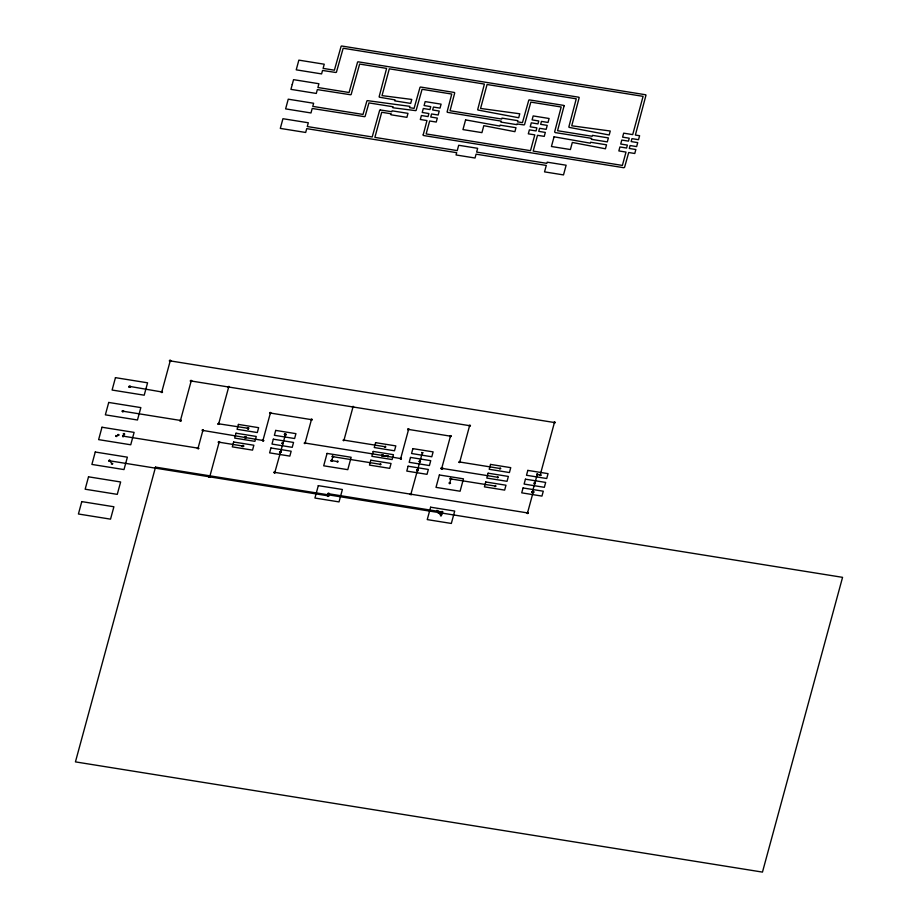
<?xml version="1.0" encoding="UTF-8"?>
<svg xmlns="http://www.w3.org/2000/svg" width="918" height="918" viewBox="0 0 918 918"><rect width="100%" height="100%" fill="white"/><g stroke="black" fill="none" stroke-linecap="round" stroke-linejoin="round"><path stroke-width="1.38" d="M124.745 434.145L124.068 433.491L123.127 433.984M129.897 386.191L129.059 387.166L130.54 386.937M160.971 391.825L162.211 392.491L162.004 391.343M191.988 381.039L191.311 380.385M197.244 448.168L198.552 448.673L198.288 447.548M208.902 476.798L210.222 477.349L209.763 476.224L209.086 477.268L210.52 476.97M218.863 423.187L218.014 424.162L219.494 423.932M246.288 437.358L245.301 437.886M329.482 493.804L328.919 493.173M353.809 407.076C350.343 408.349 355.266 405.217 352.202 406.789M410.071 494.148L411.402 494.71L411 493.586L410.174 494.527L411.7 494.32M418.218 470.28L418.379 470.372M441.317 468.306C442.591 469.454 443.807 468.409 441.386 468.616C441.615 467.067 444.507 468.283 441.374 468.123M440.411 515.778C443.107 516.444 438.884 514.654 441.684 515.009M442.04 514.459L441.363 513.793L440.422 514.287M123.54 435.557L122.679 436.52L124.171 436.302M128.922 386.753L129.507 387.419M181.259 420.582L180.617 419.824M203.681 430.565L202.419 429.911L202.706 431.058M217.876 423.749L218.438 424.414M229.5 387.086C225.713 388.475 231.175 385.262 227.928 386.788M271.189 413.192L269.949 412.526L270.225 413.674M305.246 442.442L304.397 443.417L305.878 443.187M327.841 493.758C329.355 492.277 327.003 493.907 328.495 494.389M333.624 456.808L332.385 456.143L332.649 457.29M382.772 455.076C380.167 455.5 383.621 457.084 383.46 455.626M401.476 458.725L400.948 458.002M536.812 473.94C539.245 473.126 535.217 475.604 538.086 474.56M122.553 436.096L123.173 436.796M130.654 386.512L129.071 386.214M171.035 360.969L170.392 360.269M219.941 442.292L219.299 441.592M285.968 434.558C285.268 432.826 287.185 435.453 285.349 435.143M304.26 442.969L304.914 443.681M327.301 495.72L328.506 496.397L328.38 495.261M381.842 455.58C380.465 455.248 385.308 454.731 382.186 455.156M409.405 429.521L408.762 428.821M423.152 452.781L421.569 452.482M441.891 467.71L441.042 468.685L442.522 468.455M442.717 512.026L441.845 512.565M448.936 482.971L449.591 483.729L450.543 483.224M451.679 479.012L450.945 478.301M459.907 461.398L459.046 462.362L460.549 462.144M526.714 512.795L527.93 513.472L527.747 512.313M533.978 492.22L533.06 492.759M169.44 360.694C171.184 359.34 168.235 361.153 170.048 361.508M218.346 442.017C220.091 440.663 217.141 442.476 218.954 442.832M244.567 437.542L245.542 437.037M263.741 440.617L263.11 439.848M285.521 433.904L284.385 434.248L284.993 435.086M344.158 439.515L343.286 440.468L344.789 440.261M407.81 429.245C409.267 427.926 406.708 429.842 408.418 430.06M440.915 468.214L441.466 468.926M451.243 436.36L450.29 436.784M450.084 478.737C451.622 477.383 448.936 479.311 450.704 479.552M458.931 461.915L459.551 462.638M541 475.076L540.369 474.308M179.653 420.318C179.297 421.729 182.533 420.444 180.376 421.075M262.135 440.342L263.661 440.778L262.835 441.099M274.034 472.254L275.01 471.76M312.246 419.767L311.328 420.272M330.939 460.503L331.914 460.01M343.183 439.997L343.791 440.743M399.869 458.472L401.327 458.977L400.535 459.218M416.761 470.142L418.275 470.59L417.461 470.9M470.418 425.803L469.511 426.308M531.694 491.899L532.669 491.405M539.405 474.801L540.943 475.214L540.094 475.558M555.241 422.659L554.277 423.152M123.092 411.241L180.456 420.444L191.173 381.004L469.614 425.677L459.746 462.018L499.977 468.478M129.84 386.432L161.775 391.952L170.22 360.889L554.438 422.532L540.209 474.927L537.248 474.457M123.93 434.111L123.368 436.176L198.058 448.156L202.878 430.439L262.938 440.468L270.385 413.054L311.443 419.641L305.074 443.061L387.775 456.326M162.589 392.055L161.694 392.583M190.416 380.763C191.713 379.593 189.292 381.452 191.001 381.624M228.685 387.029L218.691 423.806L248.193 428.316M209.717 476.855L219.127 442.212L243.086 446.056M352.994 406.972L343.986 440.135L385.044 446.722M382.657 455.5L400.673 458.598L408.59 429.44L450.463 436.165L441.719 468.329L497.59 477.257M417.736 469.649L416.623 470.05L417.231 470.865M410.885 494.205L422.337 452.7M449.74 483.097L450.864 478.932L495.204 486.047M537.271 474.457L532.371 492.002M198.862 448.294L198.013 448.799M244.67 437.14L246.288 437.22L245.76 436.681M246.162 437.829L245.117 438.253M269.594 412.928L270.5 412.434M275.641 472.506L274.643 472.999M310.64 419.515L312.258 419.56L311.604 419.021M332.546 460.756L331.662 461.261M449.659 436.027L451.266 436.061L450.658 435.545M468.811 425.55L470.429 425.596L469.821 425.057M441.099 511.808L442.717 511.865L442.12 511.326M553.634 422.395L555.252 422.429L554.667 421.924M533.289 492.197L532.302 492.645M284.362 434.317L285.268 433.847M332.029 456.498L332.901 456.039M416.611 470.073L417.506 469.614M202.098 430.244L203.05 429.819M328.874 496.053L327.956 496.477M528.298 513.116L527.471 513.552M248.273 429.039L248.032 427.868M383.357 455.821L381.991 455.879L382.37 456.303M248.537 428.844L248.893 427.995L247.745 427.788M115.92 435.476L115.668 436.337L116.816 436.543M247.412 427.96L247.745 429.119M118.766 435.545L118.996 434.65L117.929 434.466M116.368 436.016L118.319 435.017M380.327 109.988L391.802 111.721L392.055 110.814L407.982 113.362L406.904 117.343L390.976 114.784L391.24 113.809L381.716 112.271L374.888 137.39L457.244 150.609L458.69 145.273L477.658 148.314L476.637 152.09L546.853 163.358L547.174 162.176L566.131 165.217L563.503 174.913L544.535 171.873L546.29 165.435L476.075 154.167L475.031 158.011L456.062 154.97L456.682 152.686L306.727 128.635L305.683 132.467L280.311 128.405L282.939 118.709L308.31 122.771L307.289 126.546L372.203 136.966L379.673 110.275A2.157 1.664 -0.2 0 1 380.316 109.976M109.667 460.17L110.321 460.457M123.264 410.621L123.896 411.379L122.897 411.861M243.041 446.687L243.901 446.114L243.259 445.437M280.334 452.677L281.195 451.966L280.185 452.654M533.369 491.52C535.309 492.094 530.638 491.004 533.174 492.14L527.517 512.921L274.838 472.38L285.464 434.524M380.155 464.91L381.073 464.393L380.431 463.67M497.476 477.888L498.394 477.36L497.751 476.637M384.871 447.341L385.824 446.917L385.319 446.125M499.805 469.098L500.769 468.628L500.207 467.87M387.603 456.946L388.555 456.521L388.05 455.73M242.811 445.368L241.836 445.884L242.478 446.607M337.25 462.167L338.214 461.697L337.652 460.939M495.031 486.666L495.995 486.196L495.479 485.45M380.27 464.29L332.821 456.671L331.742 460.629L337.422 461.547M109.403 461.41L109.001 461.215M439.481 512.405L438.368 512.21L438.104 513.093M437.932 510.58L436.83 510.385L436.566 511.28M111.353 463.992L112.455 464.187L112.753 463.338M437.255 510.936L440.973 515.331L441.902 511.934L328.667 493.769L328.093 495.846L109.632 460.802L112.03 463.647M564.111 105.788L557.559 130.712L592.202 136.277L592.454 135.359L608.382 137.918L607.303 141.888L591.376 139.329L591.64 138.354L556.193 132.743A1.756 1.354 -0.2 0 1 555.424 132.64L555.287 132.571A2.18 1.687 -0.2 0 1 554.633 131.882L561.185 106.993L530.845 102.116L524.545 124.607A1.847 1.423 -0.2 0 1 523.914 124.917L516.995 123.941L516.811 124.653L500.884 122.094L501.148 121.119L447.445 112.34A2.329 1.802 -0.2 0 1 447.089 111.916L451.759 94.049L422.085 89.298L416.141 110.378A2.146 1.652 -0.2 0 1 415.636 110.63L392.881 107.762L393.145 106.786L368.956 102.908L365.089 116.425A2.639 2.031 -0.2 0 1 364.561 116.689L312.2 108.473L310.984 112.96L285.613 108.886L288.241 99.19L313.623 103.252L312.774 106.385L363 114.44L366.913 100.9A2.352 1.813 -0.2 0 1 367.452 100.636L409.898 106.35L409.543 107.647L414.087 108.37L420.008 87.313A2.111 1.629 -0.2 0 1 420.547 87.038L454.353 92.466A2.043 1.572 -0.2 0 1 454.72 92.936L450.038 110.745L501.71 119.042L501.962 118.124L517.89 120.683L517.568 121.853L522.457 122.633L528.802 100.119A2.169 1.675 -0.2 0 1 529.296 99.878L563.79 105.409A2.226 1.721 -0.2 0 1 564.111 105.788M122.278 411.207C122.668 412.939 122.564 409.279 122.278 411.184M274.023 472.345L274.471 472.954L274.023 472.391M279.565 452C278.613 452.505 283.042 450.52 279.588 451.908M281.952 443.222C283.995 445.333 283.57 440.961 281.964 443.176M330.928 460.595L331.49 461.238L330.928 460.641M419.136 461.444C421.27 463.51 420.651 459.241 419.136 461.398M531.683 491.991L532.165 492.599L531.683 492.059M534.069 483.201C536.25 485.289 535.481 480.883 534.069 483.201M423.198 134.9L423.209 135.107A2.444 1.893 -0.2 0 0 423.554 135.52L623.735 167.719A1.388 1.067 -0.2 0 0 624.596 167.248L628.704 152.514L634.774 153.49L635.853 149.519L629.278 148.464L630.081 145.537L636.644 146.593L637.723 142.623L631.148 141.567L631.951 138.641L638.526 139.697L639.605 135.726L635.382 135.049L645.997 95.151A2.467 1.905 -0.2 0 0 645.687 94.772L341.611 45.992A2.639 2.031 -0.2 0 0 341.129 46.244L334.393 70.193L323.102 68.38L324.238 64.214L298.855 60.14L296.227 69.837L321.598 73.91L322.539 70.468L335.781 72.476A2.008 1.549 -0.2 0 0 336.436 72.189L343.171 48.241L643.093 96.356L632.697 134.613L623.666 133.167L622.599 137.138L629.243 138.205L628.451 141.131L621.796 140.064L620.717 144.034L627.373 145.101L626.581 148.039L619.925 146.96L618.847 150.931L626.007 152.078L622.381 165.424L533.197 151.114L537.5 135.302L544.248 136.38L545.326 132.422L538.74 131.366L539.577 128.302L546.153 129.358L547.231 125.387L540.656 124.332L541.448 121.405L548.023 122.461L549.102 118.491L533.174 115.932L532.096 119.902L538.751 120.969L537.959 123.907L531.293 122.828L530.225 126.799L536.881 127.866L536.055 130.93L529.388 129.863L528.309 133.833L534.804 134.866L530.501 150.678L426.147 133.936L429.67 120.992L436.245 122.048L437.324 118.078L430.749 117.022L431.575 113.97L438.15 115.014L439.229 111.044L432.653 109.999L433.457 107.062L440.02 108.117L441.099 104.159L425.172 101.6L424.093 105.559L430.76 106.637L429.957 109.563L423.301 108.496L422.223 112.466L428.878 113.534L428.052 116.586L421.396 115.519L420.318 119.489L426.962 120.556L423.198 134.9M108.806 460.756L109.437 460.182L108.829 460.652M292.234 84.513L290.926 89.367L316.297 93.441L317.341 89.597L350.653 94.772A2.398 1.847 -0.2 0 0 351.146 94.52L359.638 64.065L386.616 68.391L379.111 96.826A2.054 1.584 -0.2 0 0 379.432 97.205L395.027 99.89L394.763 100.865L410.69 103.413L411.769 99.442L382.026 95.621L389.312 68.816L484.383 84.077L477.67 109.655A1.779 1.377 -0.2 0 0 477.991 110.034L518.693 117.756L519.772 113.786L480.573 108.45L487.079 84.502L576.263 98.811L568.827 126.994A2.467 1.905 -0.2 0 0 569.149 127.373L609.185 134.992L610.263 131.022L571.753 125.789L579.189 97.606A2.169 1.675 -0.2 0 0 578.856 97.228L358.077 61.804A1.985 1.538 -0.2 0 0 357.584 62.057L349.081 92.511L317.903 87.508L318.925 83.733L293.553 79.659L292.234 84.513M81.782 501.607L78.42 514L110.527 519.152L113.901 506.759L81.782 501.607M88.518 476.821L85.156 489.214L117.263 494.366L120.637 481.973L88.518 476.821M95.254 452.023L91.892 464.428L123.999 469.58L127.373 457.175L95.254 452.023M101.99 427.237L98.628 439.63L130.735 444.782L134.108 432.389L101.99 427.237M108.726 402.451L105.363 414.844L137.47 419.996L140.844 407.603L108.726 402.451M115.461 377.654L112.099 390.047L144.206 395.199L147.58 382.806L115.461 377.654M155.532 467.113L75.437 761.883L762.468 872.1L842.563 577.342L155.532 467.113M233.631 441.994L232.311 446.871L252.542 450.118L253.861 445.241L233.631 441.994M236.018 433.204L234.698 438.093L254.929 441.34L256.248 436.452L236.018 433.204M238.405 424.426L237.085 429.303L257.315 432.55L258.635 427.673L238.405 424.426M270.936 447.973L269.605 452.861L289.836 456.097L291.167 451.22L270.936 447.973M273.323 439.194L271.992 444.071L292.222 447.318L293.553 442.442L273.323 439.194M275.71 430.404L274.379 435.293L294.609 438.529L295.94 433.652L275.71 430.404M318.305 485.645L314.931 498.038L339.029 501.905L342.391 489.501L318.305 485.645M327.06 453.412L323.698 465.805L347.784 469.672L351.146 457.279L327.06 453.412M370.815 460.228L369.484 465.105L389.714 468.352L391.045 463.464L370.815 460.228M373.201 451.438L371.87 456.315L392.101 459.562L393.432 454.685L373.201 451.438M375.588 442.66L374.257 447.536L394.488 450.784L395.819 445.896L375.588 442.66M465.587 119.891L462.959 129.587L481.927 132.64L483.809 125.674L514.906 131.676L515.985 127.705L500.058 125.158L499.805 126.064L465.587 119.891M408.108 466.206L406.789 471.083L427.019 474.331L428.339 469.454L408.108 466.206M410.495 457.428L409.176 462.305L429.406 465.552L430.726 460.664L410.495 457.428M412.882 448.638L411.562 453.515L431.793 456.762L433.112 451.885L412.882 448.638M430.622 507.195L427.249 519.599L451.335 523.455L454.708 511.062L430.622 507.195M439.378 474.973L436.004 487.366L460.09 491.233L463.464 478.84L439.378 474.973M554.07 136.805L551.431 146.501L570.399 149.542L572.327 142.451L605.444 148.785L606.523 144.815L590.584 142.256L590.331 143.174L554.07 136.805M485.748 481.984L484.429 486.861L504.648 490.109L505.979 485.22L485.748 481.984M488.135 473.195L486.815 478.071L507.034 481.319L508.365 476.442L488.135 473.195M490.522 464.416L489.202 469.293L509.421 472.541L510.752 467.652L490.522 464.416M523.053 487.963L521.722 492.84L541.953 496.087L543.284 491.21L523.053 487.963M525.44 479.185L524.109 484.061L544.34 487.309L545.671 482.42L525.44 479.185M527.827 470.395L526.496 475.272L546.726 478.519L548.057 473.642L527.827 470.395"/></g></svg>
